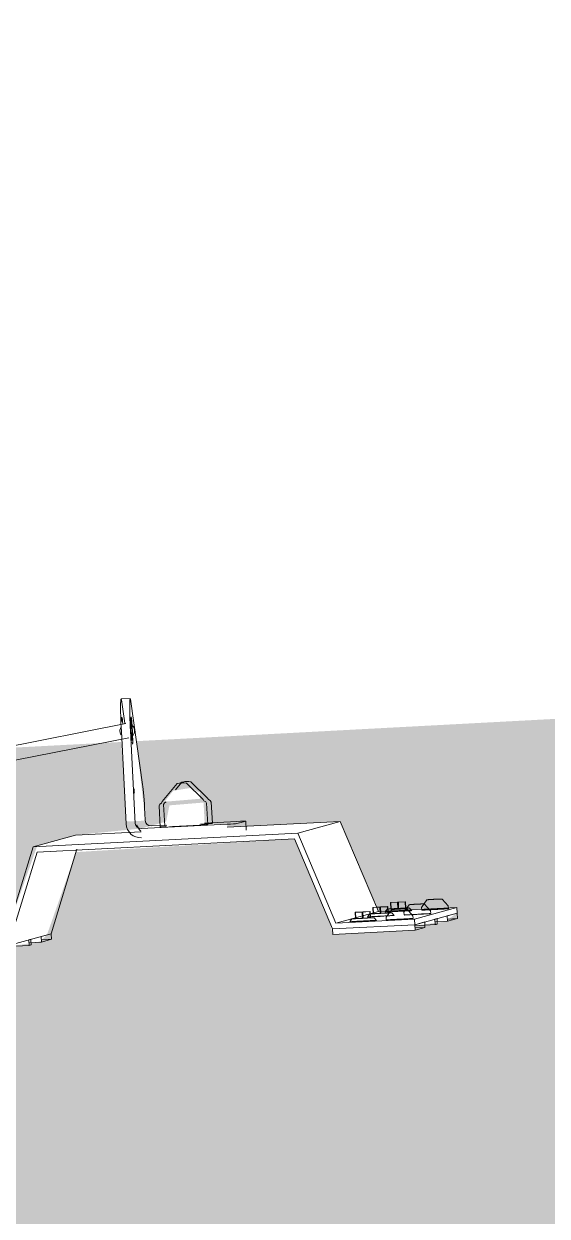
# Model space of a CAD drawing. Header units: millimetres. Extents: x 4237772 to 4686020, y -673 to 29459.
# Drawn here: x 4296134 to 4296419, y 11027 to 11678 of the extents above; entities that cross this region are included whole.
import ezdxf

# ---------------------------------------------------------------- set-up
doc = ezdxf.new("R2010")
doc.units = ezdxf.units.MM
for name, color, linetype, lineweight in [('A-ROOF-PATT', 132, 'Continuous', 5), ('A-WALL-PATT', 111, 'Continuous', 5), ('Q-SPCQ', 91, 'Continuous', 5)]:
    doc.layers.add(name, color=color, linetype=linetype, lineweight=lineweight)

# ---------------------------------------------------------------- blocks, each defined once
blk = doc.blocks.new('Static Line_Sayfa_Metal Deck_Pan Mount - Up to 15 _ pitch - Max 2 Users-1848369-SECTION - GRIDS C4-C5')
at = {"layer": 'Q-SPCQ'}
for p, q in [((4296191.9, 11309.79), (4296186.92, 11309.54)), ((4296187.32, 11307.85), (4296188.94, 11296.34)), ((4296198.68, 11262.94), (4296192.31, 11308.11)), ((4296189.53, 11296.11), (4295948.62, 11248.8)), ((4296189.68, 11241.42), (4296187.08, 11291.86)), ((4296192.06, 11292.11), (4296194.66, 11241.68)), ((4295950.16, 11240.95), (4296191.08, 11288.26)), ((4296207.65, 11251.32), (4296208.09, 11252.2)), ((4296207.65, 11251.32), (4296208.25, 11239.7)), ((4296208.97, 11252.8), (4296208.09, 11252.2)), ((4296209.41, 11253.54), (4296208.97, 11252.8)), ((4296210.16, 11252.02), (4296210.61, 11252.9)), ((4296210.16, 11252.02), (4296210.76, 11240.39)), ((4296211.49, 11253.49), (4296210.61, 11252.9)), ((4296231.64, 11254.69), (4296232.15, 11253.99)), ((4296233.08, 11253.49), (4296232.15, 11253.99)), ((4296233.61, 11252.66), (4296233.08, 11253.49)), ((4296234.21, 11241.03), (4296233.61, 11252.66)), ((4296234.15, 11255.38), (4296234.66, 11254.69)), ((4296235.6, 11254.19), (4296234.66, 11254.69)), ((4296236.13, 11253.35), (4296235.6, 11254.19)), ((4296236.73, 11241.73), (4296236.13, 11253.35)), ((4296200.11, 11243.19), (4296199.9, 11247.35)), ((4296197.81, 11238.84), (4296219.76, 11239.96)), ((4296211.81, 11240.78), (4296203.26, 11240.34)), ((4296219.76, 11239.96), (4296244.71, 11241.24)), ((4296250.16, 11242.74), (4296232.51, 11241.84)), ((4296244.8, 11239.54), (4296306.52, 11242.7)), ((4296249.91, 11241.55), (4296252.42, 11242.24)), ((4296252.42, 11242.24), (4296254.94, 11242.94)), ((4296255.2, 11237.95), (4296254.94, 11242.94)), ((4296306.52, 11242.7), (4296283.38, 11236.3)), ((4296306.52, 11242.7), (4296327.29, 11193.61)), ((4296283.38, 11236.3), (4296138.96, 11228.92)), ((4296162.1, 11235.31), (4296138.96, 11228.92)), ((4296141.21, 11226.03), (4296281.44, 11233.2)), ((4296162.1, 11235.31), (4296197.9, 11237.14)), ((4296281.44, 11233.2), (4296302.21, 11184.11)), ((4296304.15, 11187.22), (4296283.38, 11236.3)), ((4296138.96, 11228.92), (4296123.35, 11177.97)), ((4296125.6, 11175.08), (4296141.21, 11226.03)), ((4296162.87, 11227.59), (4296148.74, 11181.47)), ((4296327.29, 11193.61), (4296304.15, 11187.22)), ((4296314.62, 11193.17), (4296318.5, 11193.35)), ((4296314.82, 11193.22), (4296314.62, 11193.17)), ((4296314.8, 11189.67), (4296314.62, 11193.17)), ((4296318.88, 11193.45), (4296314.82, 11193.22)), ((4296315, 11189.73), (4296314.82, 11193.22)), ((4296318.5, 11193.35), (4296322.57, 11193.58)), ((4296318.68, 11189.85), (4296318.5, 11193.35)), ((4296322.76, 11193.63), (4296318.88, 11193.45)), ((4296318.88, 11193.45), (4296319.06, 11189.96)), ((4296322.57, 11193.58), (4296322.76, 11193.63)), ((4296322.75, 11190.08), (4296322.57, 11193.58)), ((4296322.94, 11190.13), (4296322.76, 11193.63)), ((4296324.27, 11195.83), (4296328.14, 11196.01)), ((4296324.46, 11195.89), (4296324.27, 11195.83)), ((4296324.27, 11195.83), (4296324.45, 11192.34)), ((4296328.53, 11196.12), (4296324.46, 11195.89)), ((4296324.46, 11195.89), (4296324.64, 11192.39)), ((4296324.64, 11192.39), (4296328.71, 11192.62)), ((4296327.29, 11193.61), (4296370.1, 11195.8)), ((4296328.14, 11196.01), (4296332.21, 11196.24)), ((4296328.32, 11192.52), (4296328.14, 11196.01)), ((4296332.39, 11192.74), (4296328.32, 11192.52)), ((4296332.4, 11196.29), (4296328.53, 11196.12)), ((4296328.53, 11196.12), (4296328.71, 11192.62)), ((4296328.71, 11192.62), (4296332.58, 11192.8)), ((4296332.21, 11196.24), (4296332.4, 11196.29)), ((4296332.21, 11196.24), (4296332.39, 11192.74)), ((4296332.58, 11192.8), (4296332.39, 11192.74)), ((4296332.4, 11196.29), (4296332.58, 11192.8)), ((4296333.91, 11198.5), (4296337.78, 11198.67)), ((4296334.1, 11198.55), (4296333.91, 11198.5)), ((4296333.91, 11198.5), (4296334.09, 11195)), ((4296337.96, 11195.18), (4296334.09, 11195)), ((4296334.09, 11195), (4296334.28, 11195.06)), ((4296338.17, 11198.78), (4296334.1, 11198.55)), ((4296334.1, 11198.55), (4296334.28, 11195.06)), ((4296334.28, 11195.06), (4296338.35, 11195.29)), ((4296337.78, 11198.67), (4296341.85, 11198.9)), ((4296337.96, 11195.18), (4296337.78, 11198.67)), ((4296342.03, 11195.41), (4296337.96, 11195.18)), ((4296342.04, 11198.96), (4296338.17, 11198.78)), ((4296338.17, 11198.78), (4296338.35, 11195.29)), ((4296338.35, 11195.29), (4296342.22, 11195.46)), ((4296341.18, 11193.21), (4296341.26, 11191.72)), ((4296341.85, 11198.9), (4296342.04, 11198.96)), ((4296341.85, 11198.9), (4296342.03, 11195.41)), ((4296342.22, 11195.46), (4296342.03, 11195.41)), ((4296342.04, 11198.96), (4296342.22, 11195.46)), ((4296370.1, 11195.8), (4296346.95, 11189.4)), ((4296370.25, 11192.8), (4296347.11, 11186.41)), ((4296350.82, 11195.88), (4296350.9, 11194.38)), ((4296355.84, 11192.47), (4296355.76, 11193.96)), ((4296364.8, 11191.3), (4296370.25, 11192.8)), ((4296365.48, 11195.13), (4296365.4, 11196.63)), ((4296370.1, 11195.8), (4296370.25, 11192.8)), ((4296370.25, 11192.8), (4296370.41, 11189.81)), ((4296302.21, 11184.11), (4296347.11, 11186.41)), ((4296302.21, 11184.11), (4296347.11, 11186.41)), ((4296346.95, 11189.4), (4296304.15, 11187.22)), ((4296318.68, 11189.85), (4296314.8, 11189.67)), ((4296314.8, 11189.67), (4296315, 11189.73)), ((4296315, 11189.73), (4296319.06, 11189.96)), ((4296322.75, 11190.08), (4296318.68, 11189.85)), ((4296319.06, 11189.96), (4296322.94, 11190.13)), ((4296322.94, 11190.13), (4296322.75, 11190.08)), ((4296328.32, 11192.52), (4296324.45, 11192.34)), ((4296324.45, 11192.34), (4296324.64, 11192.39)), ((4296331.54, 11190.55), (4296331.62, 11189.05)), ((4296346.19, 11189.8), (4296346.12, 11191.3)), ((4296347.11, 11186.41), (4296346.95, 11189.4)), ((4296347.11, 11186.41), (4296352.56, 11187.91)), ((4296347.11, 11186.41), (4296347.26, 11183.41)), ((4296358.24, 11186.45), (4296347.14, 11185.88)), ((4296352.71, 11184.92), (4296352.56, 11187.91)), ((4296358.09, 11189.44), (4296358.68, 11189.61)), ((4296358.09, 11189.44), (4296358.24, 11186.45)), ((4296364.96, 11188.3), (4296358.17, 11187.95)), ((4296358.83, 11186.61), (4296358.24, 11186.45)), ((4296358.68, 11189.61), (4296359.27, 11189.77)), ((4296359.43, 11186.77), (4296358.83, 11186.61)), ((4296359.27, 11189.77), (4296359.43, 11186.77)), ((4296364.96, 11188.3), (4296364.8, 11191.3)), ((4296364.89, 11189.52), (4296370.41, 11189.81)), ((4296370.41, 11189.81), (4296364.96, 11188.3)), ((4296125.6, 11175.08), (4296148.74, 11181.47)), ((4296143.29, 11179.97), (4296148.74, 11181.47)), ((4296143.29, 11179.97), (4296143.45, 11176.97)), ((4296148.74, 11181.47), (4296148.9, 11178.48)), ((4296302.21, 11184.11), (4296302.36, 11181.12)), ((4296347.26, 11183.41), (4296302.36, 11181.12)), ((4296347.2, 11184.64), (4296352.71, 11184.92)), ((4296352.71, 11184.92), (4296347.26, 11183.41)), ((4296136.73, 11175.12), (4296125.63, 11174.55)), ((4296136.58, 11178.11), (4296137.17, 11178.28)), ((4296136.58, 11178.11), (4296136.73, 11175.12)), ((4296143.45, 11176.97), (4296136.66, 11176.62)), ((4296137.32, 11175.28), (4296136.73, 11175.12)), ((4296137.17, 11178.28), (4296137.76, 11178.44)), ((4296137.92, 11175.44), (4296137.32, 11175.28)), ((4296137.76, 11178.44), (4296137.92, 11175.44)), ((4296143.38, 11178.19), (4296148.9, 11178.48)), ((4296148.9, 11178.48), (4296143.45, 11176.97))]:
    blk.add_line(p, q, dxfattribs=at)
at = {"layer": 'Q-SPCQ', "flags": 128}
for points in [[(4296216.58, 11259.9), (4296220.06, 11264.12), (4296221.25, 11264.39), (4296221.67, 11264.45), (4296221.89, 11264.48), (4296222.02, 11264.49), (4296222.11, 11264.5), (4296222.17, 11264.5), (4296222.22, 11264.51), (4296222.26, 11264.51), (4296222.29, 11264.51), (4296222.31, 11264.51), (4296222.33, 11264.52), (4296222.35, 11264.52), (4296222.37, 11264.52), (4296222.38, 11264.52), (4296222.4, 11264.52), (4296222.41, 11264.52), (4296222.42, 11264.52), (4296222.43, 11264.52), (4296222.43, 11264.52), (4296222.44, 11264.52), (4296222.45, 11264.52), (4296222.46, 11264.52), (4296222.46, 11264.52), (4296222.47, 11264.52), (4296222.48, 11264.53), (4296222.49, 11264.53), (4296222.5, 11264.53)], [(4296234.15, 11255.38), (4296225.04, 11264.38), (4296223.83, 11264.52), (4296223.4, 11264.54), (4296223.19, 11264.54), (4296223.05, 11264.54), (4296222.97, 11264.54), (4296222.9, 11264.54), (4296222.85, 11264.54), (4296222.82, 11264.54), (4296222.79, 11264.54), (4296222.76, 11264.54), (4296222.74, 11264.54), (4296222.72, 11264.54), (4296222.7, 11264.54), (4296222.69, 11264.54), (4296222.68, 11264.53), (4296222.67, 11264.53), (4296222.66, 11264.53), (4296222.65, 11264.53), (4296222.64, 11264.53), (4296222.63, 11264.53), (4296222.62, 11264.53), (4296222.62, 11264.53), (4296222.61, 11264.53), (4296222.6, 11264.53), (4296222.59, 11264.53), (4296222.58, 11264.53), (4296222.57, 11264.53)], [(4296209.41, 11253.54), (4296217.54, 11263.42), (4296218.74, 11263.69), (4296219.16, 11263.76), (4296219.37, 11263.78), (4296219.5, 11263.79), (4296219.59, 11263.8), (4296219.66, 11263.81), (4296219.7, 11263.81), (4296219.74, 11263.82), (4296219.77, 11263.82), (4296219.8, 11263.82), (4296219.82, 11263.82), (4296219.84, 11263.82), (4296219.85, 11263.82), (4296219.87, 11263.82), (4296219.88, 11263.83), (4296219.89, 11263.83), (4296219.9, 11263.83), (4296219.91, 11263.83), (4296219.92, 11263.83), (4296219.93, 11263.83), (4296219.93, 11263.83), (4296219.94, 11263.83), (4296219.95, 11263.83), (4296219.95, 11263.83), (4296219.96, 11263.83), (4296219.98, 11263.83), (4296219.98, 11263.83)], [(4296231.64, 11254.69), (4296222.53, 11263.68), (4296221.31, 11263.83), (4296220.89, 11263.84), (4296220.67, 11263.85), (4296220.54, 11263.85), (4296220.45, 11263.85), (4296220.39, 11263.85), (4296220.34, 11263.85), (4296220.3, 11263.84), (4296220.27, 11263.84), (4296220.24, 11263.84), (4296220.22, 11263.84), (4296220.21, 11263.84), (4296220.19, 11263.84), (4296220.18, 11263.84), (4296220.16, 11263.84), (4296220.15, 11263.84), (4296220.14, 11263.84), (4296220.13, 11263.84), (4296220.12, 11263.84), (4296220.12, 11263.84), (4296220.11, 11263.84), (4296220.1, 11263.84), (4296220.09, 11263.84), (4296220.09, 11263.84), (4296220.08, 11263.84), (4296220.07, 11263.84), (4296220.06, 11263.84)], [(4296350.82, 11195.88), (4296353.71, 11199.93), (4296354.16, 11200.03), (4296354.33, 11200.05), (4296354.42, 11200.07), (4296354.49, 11200.07), (4296354.55, 11200.08), (4296354.61, 11200.08), (4296354.67, 11200.09), (4296354.72, 11200.09), (4296354.78, 11200.1), (4296354.85, 11200.1), (4296354.91, 11200.11), (4296354.98, 11200.11), (4296355.06, 11200.12), (4296355.13, 11200.12), (4296355.21, 11200.13), (4296355.3, 11200.13), (4296355.39, 11200.14), (4296355.48, 11200.14), (4296355.58, 11200.15), (4296355.67, 11200.16), (4296355.78, 11200.16), (4296355.88, 11200.17), (4296355.99, 11200.17), (4296356.1, 11200.18), (4296356.22, 11200.19), (4296356.33, 11200.19), (4296356.45, 11200.2), (4296356.57, 11200.21), (4296356.7, 11200.21), (4296356.82, 11200.22), (4296356.95, 11200.23), (4296357.08, 11200.24), (4296357.21, 11200.24), (4296357.34, 11200.25), (4296357.47, 11200.26), (4296357.6, 11200.26), (4296357.74, 11200.27), (4296357.87, 11200.28), (4296358, 11200.28), (4296358.05, 11200.29)], [(4296365.4, 11196.63), (4296362.12, 11200.36), (4296361.66, 11200.42), (4296361.49, 11200.42), (4296361.39, 11200.43), (4296361.32, 11200.43), (4296361.26, 11200.43), (4296361.2, 11200.42), (4296361.15, 11200.42), (4296361.09, 11200.42), (4296361.03, 11200.42), (4296360.97, 11200.42), (4296360.9, 11200.42), (4296360.83, 11200.41), (4296360.76, 11200.41), (4296360.68, 11200.41), (4296360.6, 11200.4), (4296360.51, 11200.4), (4296360.43, 11200.4), (4296360.33, 11200.39), (4296360.24, 11200.39), (4296360.14, 11200.39), (4296360.04, 11200.38), (4296359.93, 11200.38), (4296359.82, 11200.37), (4296359.71, 11200.37), (4296359.6, 11200.36), (4296359.48, 11200.36), (4296359.36, 11200.35), (4296359.24, 11200.34), (4296359.11, 11200.34), (4296358.99, 11200.33), (4296358.86, 11200.33), (4296358.73, 11200.32), (4296358.6, 11200.31), (4296358.47, 11200.31), (4296358.34, 11200.3), (4296358.21, 11200.29), (4296358.07, 11200.29), (4296358.05, 11200.29)], [(4296321.32, 11190.7), (4296322.4, 11192.22), (4296322.58, 11192.26), (4296322.66, 11192.27), (4296322.72, 11192.28), (4296322.78, 11192.28), (4296322.85, 11192.29), (4296322.91, 11192.29), (4296322.99, 11192.3), (4296323.07, 11192.31), (4296323.16, 11192.31), (4296323.26, 11192.32), (4296323.36, 11192.33), (4296323.48, 11192.34), (4296323.6, 11192.34), (4296323.72, 11192.35), (4296323.86, 11192.36), (4296324, 11192.37), (4296324.15, 11192.38), (4296324.31, 11192.39), (4296324.47, 11192.4), (4296324.64, 11192.41), (4296324.82, 11192.42), (4296325, 11192.43), (4296325.19, 11192.44), (4296325.38, 11192.45), (4296325.58, 11192.46), (4296325.78, 11192.48), (4296325.99, 11192.49), (4296326.2, 11192.5), (4296326.41, 11192.51), (4296326.63, 11192.52), (4296326.85, 11192.54), (4296327.07, 11192.55), (4296327.3, 11192.56), (4296327.53, 11192.57), (4296327.76, 11192.58), (4296327.99, 11192.6), (4296328.22, 11192.61), (4296328.45, 11192.62), (4296328.68, 11192.63), (4296328.76, 11192.64)], [(4296335.87, 11191.45), (4296334.63, 11192.85), (4296334.45, 11192.87), (4296334.37, 11192.87), (4296334.3, 11192.87), (4296334.25, 11192.87), (4296334.18, 11192.87), (4296334.11, 11192.87), (4296334.04, 11192.87), (4296333.96, 11192.87), (4296333.87, 11192.87), (4296333.77, 11192.86), (4296333.66, 11192.86), (4296333.55, 11192.86), (4296333.43, 11192.85), (4296333.3, 11192.85), (4296333.17, 11192.84), (4296333.02, 11192.84), (4296332.87, 11192.83), (4296332.71, 11192.82), (4296332.55, 11192.82), (4296332.38, 11192.81), (4296332.2, 11192.8), (4296332.02, 11192.79), (4296331.84, 11192.78), (4296331.64, 11192.78), (4296331.44, 11192.77), (4296331.24, 11192.76), (4296331.04, 11192.75), (4296330.83, 11192.74), (4296330.61, 11192.73), (4296330.39, 11192.72), (4296330.17, 11192.71), (4296329.95, 11192.7), (4296329.72, 11192.68), (4296329.5, 11192.67), (4296329.27, 11192.66), (4296329.04, 11192.65), (4296328.81, 11192.64), (4296328.76, 11192.64)], [(4296330.96, 11193.36), (4296332.04, 11194.88), (4296332.22, 11194.92), (4296332.31, 11194.93), (4296332.37, 11194.94), (4296332.43, 11194.95), (4296332.49, 11194.95), (4296332.56, 11194.96), (4296332.63, 11194.96), (4296332.71, 11194.97), (4296332.8, 11194.98), (4296332.9, 11194.98), (4296333, 11194.99), (4296333.12, 11195), (4296333.24, 11195.01), (4296333.37, 11195.02), (4296333.5, 11195.03), (4296333.65, 11195.03), (4296333.8, 11195.04), (4296333.95, 11195.05), (4296334.12, 11195.06), (4296334.29, 11195.07), (4296334.46, 11195.08), (4296334.64, 11195.09), (4296334.83, 11195.11), (4296335.02, 11195.12), (4296335.22, 11195.13), (4296335.42, 11195.14), (4296335.63, 11195.15), (4296335.84, 11195.16), (4296336.06, 11195.18), (4296336.27, 11195.19), (4296336.49, 11195.2), (4296336.72, 11195.21), (4296336.94, 11195.22), (4296337.17, 11195.24), (4296337.4, 11195.25), (4296337.63, 11195.26), (4296337.86, 11195.27), (4296338.09, 11195.28), (4296338.32, 11195.3), (4296338.4, 11195.3)], [(4296331.54, 11190.55), (4296334.42, 11194.6), (4296334.87, 11194.7), (4296335.04, 11194.73), (4296335.14, 11194.74), (4296335.21, 11194.75), (4296335.27, 11194.75), (4296335.33, 11194.76), (4296335.38, 11194.76), (4296335.44, 11194.77), (4296335.5, 11194.77), (4296335.56, 11194.77), (4296335.63, 11194.78), (4296335.7, 11194.78), (4296335.77, 11194.79), (4296335.85, 11194.79), (4296335.93, 11194.8), (4296336.01, 11194.8), (4296336.1, 11194.81), (4296336.19, 11194.82), (4296336.29, 11194.82), (4296336.39, 11194.83), (4296336.49, 11194.83), (4296336.6, 11194.84), (4296336.71, 11194.85), (4296336.82, 11194.85), (4296336.93, 11194.86), (4296337.05, 11194.87), (4296337.17, 11194.87), (4296337.29, 11194.88), (4296337.41, 11194.89), (4296337.54, 11194.89), (4296337.66, 11194.9), (4296337.79, 11194.91), (4296337.92, 11194.91), (4296338.05, 11194.92), (4296338.19, 11194.93), (4296338.32, 11194.94), (4296338.45, 11194.94), (4296338.58, 11194.95), (4296338.72, 11194.96), (4296338.76, 11194.96)], [(4296345.51, 11194.11), (4296344.27, 11195.51), (4296344.09, 11195.53), (4296344.01, 11195.54), (4296343.95, 11195.54), (4296343.89, 11195.54), (4296343.83, 11195.54), (4296343.76, 11195.54), (4296343.68, 11195.53), (4296343.6, 11195.53), (4296343.51, 11195.53), (4296343.41, 11195.53), (4296343.31, 11195.52), (4296343.19, 11195.52), (4296343.07, 11195.51), (4296342.94, 11195.51), (4296342.81, 11195.5), (4296342.67, 11195.5), (4296342.51, 11195.49), (4296342.36, 11195.49), (4296342.19, 11195.48), (4296342.02, 11195.47), (4296341.85, 11195.46), (4296341.67, 11195.46), (4296341.48, 11195.45), (4296341.29, 11195.44), (4296341.09, 11195.43), (4296340.89, 11195.42), (4296340.68, 11195.41), (4296340.47, 11195.4), (4296340.25, 11195.39), (4296340.04, 11195.38), (4296339.82, 11195.37), (4296339.59, 11195.36), (4296339.37, 11195.35), (4296339.14, 11195.34), (4296338.91, 11195.33), (4296338.68, 11195.31), (4296338.45, 11195.3), (4296338.4, 11195.3)], [(4296346.12, 11191.3), (4296342.83, 11195.03), (4296342.37, 11195.09), (4296342.2, 11195.1), (4296342.11, 11195.1), (4296342.03, 11195.1), (4296341.97, 11195.1), (4296341.92, 11195.1), (4296341.86, 11195.1), (4296341.8, 11195.09), (4296341.74, 11195.09), (4296341.68, 11195.09), (4296341.61, 11195.09), (4296341.54, 11195.09), (4296341.47, 11195.08), (4296341.39, 11195.08), (4296341.31, 11195.08), (4296341.23, 11195.07), (4296341.14, 11195.07), (4296341.05, 11195.07), (4296340.95, 11195.06), (4296340.85, 11195.06), (4296340.75, 11195.05), (4296340.64, 11195.05), (4296340.54, 11195.04), (4296340.42, 11195.04), (4296340.31, 11195.03), (4296340.19, 11195.03), (4296340.07, 11195.02), (4296339.95, 11195.02), (4296339.83, 11195.01), (4296339.7, 11195.01), (4296339.58, 11195), (4296339.45, 11194.99), (4296339.32, 11194.99), (4296339.19, 11194.98), (4296339.05, 11194.97), (4296338.92, 11194.97), (4296338.79, 11194.96), (4296338.76, 11194.96)], [(4296341.18, 11193.21), (4296344.06, 11197.26), (4296344.52, 11197.37), (4296344.68, 11197.39), (4296344.78, 11197.4), (4296344.85, 11197.41), (4296344.91, 11197.42), (4296344.97, 11197.42), (4296345.02, 11197.43), (4296345.08, 11197.43), (4296345.14, 11197.43), (4296345.2, 11197.44), (4296345.27, 11197.44), (4296345.34, 11197.45), (4296345.41, 11197.45), (4296345.49, 11197.46), (4296345.57, 11197.46), (4296345.66, 11197.47), (4296345.74, 11197.47), (4296345.84, 11197.48), (4296345.93, 11197.49), (4296346.03, 11197.49), (4296346.13, 11197.5), (4296346.24, 11197.5), (4296346.35, 11197.51), (4296346.46, 11197.52), (4296346.57, 11197.52), (4296346.69, 11197.53), (4296346.81, 11197.54), (4296346.93, 11197.54), (4296347.05, 11197.55), (4296347.18, 11197.56), (4296347.31, 11197.56), (4296347.44, 11197.57), (4296347.57, 11197.58), (4296347.7, 11197.59), (4296347.83, 11197.59), (4296347.96, 11197.6), (4296348.09, 11197.61), (4296348.23, 11197.61), (4296348.36, 11197.62), (4296348.4, 11197.62)], [(4296355.76, 11193.96), (4296352.48, 11197.7), (4296352.01, 11197.75), (4296351.85, 11197.76), (4296351.75, 11197.76), (4296351.68, 11197.76), (4296351.62, 11197.76), (4296351.56, 11197.76), (4296351.5, 11197.76), (4296351.45, 11197.76), (4296351.39, 11197.76), (4296351.32, 11197.75), (4296351.26, 11197.75), (4296351.19, 11197.75), (4296351.11, 11197.75), (4296351.04, 11197.74), (4296350.96, 11197.74), (4296350.87, 11197.74), (4296350.78, 11197.73), (4296350.69, 11197.73), (4296350.59, 11197.73), (4296350.5, 11197.72), (4296350.39, 11197.72), (4296350.29, 11197.71), (4296350.18, 11197.71), (4296350.07, 11197.7), (4296349.95, 11197.7), (4296349.84, 11197.69), (4296349.72, 11197.69), (4296349.59, 11197.68), (4296349.47, 11197.68), (4296349.35, 11197.67), (4296349.22, 11197.66), (4296349.09, 11197.66), (4296348.96, 11197.65), (4296348.83, 11197.64), (4296348.7, 11197.64), (4296348.56, 11197.63), (4296348.43, 11197.62), (4296348.4, 11197.62)], [(4296311.67, 11188.03), (4296312.76, 11189.55), (4296312.94, 11189.59), (4296313.02, 11189.6), (4296313.08, 11189.61), (4296313.14, 11189.62), (4296313.2, 11189.62), (4296313.27, 11189.63), (4296313.34, 11189.64), (4296313.43, 11189.64), (4296313.52, 11189.65), (4296313.61, 11189.66), (4296313.72, 11189.66), (4296313.83, 11189.67), (4296313.95, 11189.68), (4296314.08, 11189.69), (4296314.22, 11189.7), (4296314.36, 11189.71), (4296314.51, 11189.72), (4296314.67, 11189.73), (4296314.83, 11189.74), (4296315, 11189.75), (4296315.18, 11189.76), (4296315.36, 11189.77), (4296315.55, 11189.78), (4296315.74, 11189.79), (4296315.94, 11189.8), (4296316.14, 11189.81), (4296316.35, 11189.82), (4296316.56, 11189.84), (4296316.77, 11189.85), (4296316.99, 11189.86), (4296317.21, 11189.87), (4296317.43, 11189.88), (4296317.66, 11189.9), (4296317.88, 11189.91), (4296318.11, 11189.92), (4296318.34, 11189.93), (4296318.57, 11189.94), (4296318.81, 11189.96), (4296319.04, 11189.97), (4296319.11, 11189.97)], [(4296326.22, 11188.78), (4296324.99, 11190.18), (4296324.81, 11190.2), (4296324.72, 11190.21), (4296324.66, 11190.21), (4296324.6, 11190.21), (4296324.54, 11190.21), (4296324.47, 11190.21), (4296324.4, 11190.21), (4296324.31, 11190.2), (4296324.22, 11190.2), (4296324.13, 11190.2), (4296324.02, 11190.19), (4296323.91, 11190.19), (4296323.79, 11190.19), (4296323.66, 11190.18), (4296323.52, 11190.18), (4296323.38, 11190.17), (4296323.23, 11190.17), (4296323.07, 11190.16), (4296322.91, 11190.15), (4296322.74, 11190.14), (4296322.56, 11190.14), (4296322.38, 11190.13), (4296322.19, 11190.12), (4296322, 11190.11), (4296321.8, 11190.1), (4296321.6, 11190.09), (4296321.39, 11190.08), (4296321.18, 11190.07), (4296320.97, 11190.06), (4296320.75, 11190.05), (4296320.53, 11190.04), (4296320.31, 11190.03), (4296320.08, 11190.02), (4296319.85, 11190.01), (4296319.62, 11190), (4296319.39, 11189.99), (4296319.16, 11189.97), (4296319.11, 11189.97)]]:
    blk.add_lwpolyline(points, dxfattribs=at)
at = {"layer": 'Q-SPCQ'}
for centre, major_axis, ratio, start_param, end_param in [((4296187.81, 11292.06), (-0.89, 17.48), 0.042464, 5.838826, 7.863408), ((4296192.8, 11292.31), (-0.89, 17.48), 0.042464, 5.838826, 7.863408), ((4296187.81, 11292.06), (-0.38, 7.49), 0.042464, 0.009426, 0.794824), ((4296187.81, 11292.06), (-0.38, 7.49), 0.042464, 5.245414, 6.283185), ((4296192.8, 11292.31), (-0.38, 7.49), 0.042464, 0.009426, 1.580222), ((4296192.8, 11292.31), (-0.38, 7.49), 0.042464, 4.721815, 6.283185), ((4296190.31, 11292.19), (-1.07, 3.86), 0.999054, 0.82896, 1.352559), ((4296190.31, 11292.19), (-1.07, 3.86), 0.999054, 1.352559, 1.876157), ((4296190.31, 11292.19), (-1.07, 3.86), 0.999054, 4.494151, 5.541349), ((4296192.8, 11292.31), (-0.38, 7.49), 0.042464, 1.580222, 2.36562), ((4296192.8, 11292.31), (-0.38, 7.49), 0.042464, 3.151019, 4.721815), ((4296190.31, 11292.19), (-1.07, 3.86), 0.999054, 3.708753, 4.494151), ((4296192.8, 11292.31), (-0.38, 7.49), 0.042464, 2.62742, 3.141593), ((4296194.18, 11246.89), (-0.89, 17.48), 0.042464, 5.415453, 5.615424), ((4296199.17, 11247.14), (-0.89, 17.48), 0.042464, 4.721815, 5.838826), ((4296197.66, 11241.83), (-2.13, 7.71), 0.999054, 1.352559, 2.923355), ((4296197.66, 11241.83), (-0.8, 2.89), 0.999054, 1.352559, 2.923355), ((4296203.11, 11243.34), (-2.13, 7.71), 0.999054, 1.614358, 2.137957), ((4296203.11, 11243.34), (-0.8, 2.89), 0.999054, 1.352559, 2.923355), ((4296221.23, 11240.37), (12.98, 0.67), 0.009417, 2.454172, 3.884512), ((4296223.75, 11241.06), (12.98, 0.67), 0.009417, 3.099114, 3.141593), ((4296221.23, 11240.37), (12.98, 0.67), 0.009417, 4.057402, 4.66991), ((4296221.23, 11240.37), (12.98, 0.67), 0.009417, 4.66991, 7.026104), ((4296223.75, 11241.06), (12.98, 0.67), 0.009417, 5.241182, 7.026104), ((4296244.92, 11241.29), (4.99, 0.26), 0.009417, 4.66991, 6.240706), ((4296249.95, 11242.68), (4.99, 0.26), 0.009417, 0, 1.528317), ((4296338.23, 11193.73), (7.27, 0.38), 0.009417, 1.528317, 4.66991), ((4296338.23, 11193.73), (7.27, 0.38), 0.009417, 4.66991, 7.811503), ((4296358.19, 11194.76), (7.29, 0.38), 0.009417, 1.528317, 4.66991), ((4296358.19, 11194.76), (7.29, 0.38), 0.009417, 4.66991, 7.811503), ((4296318.95, 11188.41), (7.27, 0.38), 0.009417, 1.528317, 4.66991), ((4296318.95, 11188.41), (7.27, 0.38), 0.009417, 4.66991, 7.811503), ((4296328.59, 11191.07), (7.27, 0.38), 0.009417, 1.528317, 4.66991), ((4296328.59, 11191.07), (7.27, 0.38), 0.009417, 4.66991, 7.811503), ((4296338.9, 11189.43), (7.29, 0.38), 0.009417, 1.528317, 4.66991), ((4296338.9, 11189.43), (7.29, 0.38), 0.009417, 4.66991, 7.811503), ((4296348.55, 11192.09), (7.29, 0.38), 0.009417, 1.528317, 4.66991), ((4296348.55, 11192.09), (7.29, 0.38), 0.009417, 4.66991, 7.811503)]:
    blk.add_ellipse(centre, major_axis=major_axis, ratio=ratio, start_param=start_param, end_param=end_param, dxfattribs=at)

msp = doc.modelspace()

# ---------------------------------------------------------------- hatches: boundary and pattern name
at = {"layer": 'A-ROOF-PATT'}
h = msp.add_hatch(dxfattribs=at)
h.set_pattern_fill('FP_9', color=256, style=0, pattern_type=2)
h.set_pattern_definition([(3.05, (11919.841, -226018.123), (-59.9198678984, -0.0001809275), [])])
h.paths.add_polyline_path([(4278255.68, 9462.05), (4304897.93, 10866.67), (4309082.25, 11183.02), (4312463.32, 11362.94), (4312463.32, 11371.18), (4307185.57, 11099.1), (4306080.21, 11191.54), (4305617.63, 11216.95), (4305509.43, 11211.19), (4305509.43, 11207.58), (4305370.15, 11202.35), (4305322.96, 11202.56), (4305322.96, 11253.77), (4305239.45, 11237.89), (4305233.47, 11233.29), (4305214.31, 11227.35), (4305195.68, 11226.59), (4305108.64, 11228.29), (4305090.65, 11237.89), (4305085.9, 11241.77), (4305077.26, 11254.33), (4305070.89, 11267.69), (4304908.71, 11237.89), (4304902.73, 11233.29), (4304883.58, 11227.35), (4304864.94, 11226.59), (4304777.9, 11228.29), (4304759.91, 11237.89), (4304755.16, 11241.77), (4304747.5, 11251.97), (4304741.64, 11271.56), (4304742.07, 11284.9), (4304743.01, 11290.33), (4304747.65, 11301.59), (4304755.57, 11311.94), (4304766.15, 11320), (4304777.9, 11324.88), (4304790.79, 11326.59), (4304842.4, 11328.79), (4305029.77, 11361.95), (4305029.77, 11503.7), (4300245.6, 11502.07), (4296195.35, 11286.53), (4296200.11, 11243.19), (4296189.61, 11242.7), (4296187.08, 11286.09), (4293584.51, 11149.87), (4293563.14, 11149.13), (4293330.85, 11136.75), (4278258.28, 9462.34)])
h.paths.add_polyline_path([(4292935.79, 10300.91), (4292935.63, 10306.94), (4292958.77, 10313.3), (4292980.53, 10316.43), (4292996.51, 10360.76), (4293017.04, 10366.43), (4293161.46, 10373.82), (4293182.23, 10324.73), (4293225.03, 10326.92), (4293225.03, 10323.88), (4293219.79, 10321.44), (4293219.89, 10319.42), (4293202.08, 10316.74), (4293202.2, 10314.53), (4293157.3, 10312.24), (4293155.83, 10318.34), (4293136.37, 10364.32), (4293017.33, 10357.15), (4293001.43, 10311.97), (4292998.28, 10310.11), (4292996.14, 10307.98), (4292980.57, 10305.41), (4292980.53, 10303.19), (4292978.28, 10303.08)])
h.paths.add_polyline_path([(4293052.75, 10369.96), (4293066.43, 10374.31), (4293066.01, 10382.53), (4293086.92, 10383.11), (4293087.47, 10372.59), (4293066.01, 10370.78)])
h.paths.add_polyline_path([(4293428.42, 10437.46), (4293295.97, 10432.25), (4293296.03, 10434.13), (4293299.23, 10435.01), (4293345.27, 10436.61), (4293345.42, 10434.78), (4293428.43, 10437.46)])
h.paths.add_polyline_path([(4293229.11, 10371.61), (4293231.05, 10375.18), (4293230.86, 10377.44), (4293230.82, 10427.25), (4293435.5, 10436.63), (4293438.52, 10384.58), (4293430.42, 10384.17), (4293428.66, 10381.82), (4293243.98, 10372.37)])
h.paths.add_polyline_path([(4293048.99, 10392.78), (4293044, 10392.53), (4293045.59, 10439.9), (4293050.62, 10439.38), (4293050.58, 10413.73), (4293049.99, 10405.88)])
h.paths.add_polyline_path([(4293049.6, 10372.8), (4293050.58, 10407.95), (4293052.73, 10406.06), (4293053.28, 10373.82), (4293052.75, 10373.67)])
h.paths.add_polyline_path([(4293065.61, 10384.68), (4293070.9, 10390.47), (4293080.55, 10392.1), (4293084.84, 10390.85), (4293084.84, 10386.22), (4293068.39, 10384.81)])
h.paths.add_polyline_path([(4293291.68, 10437.88), (4293289.37, 10439.76), (4293288.58, 10439.72), (4293288.38, 10501.79), (4293290.31, 10503.51), (4293291.68, 10503.89), (4293292.6, 10438.13)])
h.paths.add_polyline_path([(4293670.35, 10504.3), (4293537.9, 10499.09), (4293537.96, 10500.97), (4293541.16, 10501.85), (4293587.2, 10503.45), (4293587.35, 10501.61), (4293670.36, 10504.3)])
h.paths.add_polyline_path([(4293471.03, 10438.44), (4293472.98, 10442.02), (4293472.79, 10444.28), (4293472.74, 10494.09), (4293677.43, 10503.46), (4293680.45, 10451.42), (4293672.35, 10451.01), (4293670.59, 10448.65), (4293491.46, 10439.49)])
h.paths.add_polyline_path([(4293320.1, 10438.71), (4293319.72, 10446.12), (4293343.2, 10446.58), (4293343.55, 10439.91), (4293322.8, 10438.78)])
h.paths.add_polyline_path([(4293322.75, 10453.38), (4293329.75, 10455.8), (4293330.52, 10454.83), (4293322.8, 10453.39)])
h.paths.add_polyline_path([(4293326.09, 10449.53), (4293326.09, 10452.87), (4293330.68, 10454.24), (4293332.49, 10455.8), (4293336.98, 10455.8), (4293339.4, 10454.24), (4293335.77, 10450.03), (4293330.65, 10449.76)])
h.paths.add_polyline_path([(4293533.61, 10504.71), (4293532.96, 10506.68), (4293530.43, 10508.82), (4293530.31, 10568.63), (4293531.32, 10570.09), (4293533.61, 10570.72), (4293534.53, 10504.97)])
h.paths.add_polyline_path([(4293912.28, 10571.13), (4293908.06, 10570.92), (4293779.83, 10565.92), (4293779.89, 10567.8), (4293783.09, 10568.69), (4293829.12, 10570.29), (4293829.28, 10568.45), (4293912.29, 10571.13)])
h.paths.add_polyline_path([(4293712.96, 10505.28), (4293714.9, 10508.86), (4293714.72, 10511.11), (4293714.67, 10560.93), (4293919.36, 10570.3), (4293922.38, 10518.26), (4293738.93, 10506.61)])
h.paths.add_polyline_path([(4293562.03, 10505.54), (4293561.65, 10512.95), (4293585.21, 10511.83), (4293585.48, 10506.74), (4293564.73, 10505.61)])
h.paths.add_polyline_path([(4293287.3, 10505.74), (4293284.33, 10506.97), (4293280.79, 10507.64), (4293280.6, 10511.23), (4293286.91, 10514.54), (4293287.93, 10516.18), (4293293.38, 10515.42), (4293296.29, 10516.05), (4293527.46, 10582.08), (4293527.11, 10582.26), (4293535.3, 10582.26), (4293538.22, 10582.89), (4293771.95, 10647.61), (4293769.04, 10649.1), (4293777.23, 10649.1), (4293780.48, 10649.82), (4294013.88, 10714.44), (4294010.97, 10715.93), (4294019.16, 10715.93), (4294022.41, 10716.66), (4294255.81, 10781.28), (4294252.9, 10782.77), (4294261.09, 10782.77), (4294264.33, 10783.49), (4294497.74, 10848.12), (4294494.83, 10849.61), (4294503.02, 10849.61), (4294506.26, 10850.33), (4294739.67, 10914.96), (4294736.76, 10916.44), (4294744.94, 10916.44), (4294748.19, 10917.17), (4294981.6, 10981.79), (4294978.68, 10983.28), (4294986.87, 10983.28), (4294990.12, 10984), (4295220.82, 11050.01), (4295223.77, 11050.99), (4295228.8, 11050.12), (4295232.05, 11050.84), (4295462.74, 11116.85), (4295465.68, 11117.82), (4295470.73, 11116.96), (4295473.64, 11117.58), (4295704.67, 11183.69), (4295707.61, 11184.66), (4295712.66, 11183.79), (4295715.57, 11184.42), (4295949.22, 11249.18), (4295949.22, 11251.41), (4295954.58, 11250.63), (4295957.6, 11247.06), (4295957.83, 11242.65), (4293291.22, 10507.7), (4293288.97, 10510.45), (4293287.34, 10505.85)])
h.paths.add_polyline_path([(4293564.68, 10520.22), (4293571.68, 10522.64), (4293572.58, 10521.69), (4293569.26, 10521.07)])
h.paths.add_polyline_path([(4293568.01, 10516.37), (4293568.01, 10519.71), (4293572.61, 10521.07), (4293574.41, 10522.64), (4293578.91, 10522.64), (4293581.33, 10521.07), (4293577.69, 10516.86), (4293572.58, 10516.6)])
h.paths.add_polyline_path([(4293775.54, 10571.55), (4293774.88, 10573.52), (4293772.44, 10573.4), (4293772.76, 10627.76), (4293774.26, 10637.21), (4293775.55, 10637.21), (4293776.46, 10571.81)])
h.paths.add_polyline_path([(4294154.21, 10637.97), (4294021.76, 10632.76), (4294021.82, 10634.64), (4294025.02, 10635.52), (4294071.05, 10637.12), (4294071.21, 10635.29), (4294154.21, 10637.97)])
h.paths.add_polyline_path([(4293954.89, 10572.12), (4293956.83, 10575.69), (4293956.64, 10577.95), (4293956.6, 10627.76), (4294161.29, 10637.14), (4294164.31, 10585.1), (4294156.2, 10584.68), (4294154.45, 10582.33), (4293986.4, 10573.73)])
h.paths.add_polyline_path([(4293803.96, 10572.38), (4293803.57, 10579.79), (4293827.06, 10580.25), (4293827.4, 10573.58), (4293806.66, 10572.45)])
h.paths.add_polyline_path([(4293806.61, 10587.06), (4293813.61, 10589.48), (4293814.51, 10588.53), (4293811.19, 10587.91)])
h.paths.add_polyline_path([(4293809.94, 10583.2), (4293809.94, 10586.55), (4293814.53, 10587.91), (4293816.34, 10589.48), (4293820.84, 10589.48), (4293823.26, 10587.91), (4293819.62, 10583.7), (4293814.51, 10583.44)])
h.paths.add_polyline_path([(4294017.46, 10638.39), (4294016.81, 10640.36), (4294014.37, 10640.23), (4294014.17, 10702.3), (4294015.17, 10703.77), (4294017.46, 10704.4), (4294018.39, 10638.64)])
h.paths.add_polyline_path([(4294396.13, 10704.81), (4294263.68, 10699.6), (4294263.74, 10701.48), (4294266.94, 10702.36), (4294313.06, 10702.44), (4294313.13, 10702.13), (4294396.14, 10704.81)])
h.paths.add_polyline_path([(4294196.82, 10638.96), (4294198.76, 10642.53), (4294198.57, 10644.79), (4294198.53, 10694.6), (4294403.22, 10703.97), (4294406.24, 10651.93), (4294233.87, 10640.85)])
h.paths.add_polyline_path([(4294045.88, 10639.22), (4294045.5, 10646.63), (4294068.99, 10647.09), (4294069.33, 10640.42), (4294048.59, 10639.29)])
h.paths.add_polyline_path([(4294048.53, 10653.89), (4294055.54, 10656.31), (4294056.44, 10655.36), (4294053.12, 10654.75)])
h.paths.add_polyline_path([(4294051.87, 10650.04), (4294051.87, 10653.39), (4294056.46, 10654.75), (4294058.27, 10656.31), (4294062.76, 10656.31), (4294065.19, 10654.75), (4294061.55, 10650.54), (4294056.44, 10650.28)])
h.paths.add_polyline_path([(4294259.39, 10705.23), (4294258, 10707.16), (4294256.3, 10707.07), (4294256.1, 10769.14), (4294257.1, 10770.6), (4294259.39, 10771.23), (4294260.31, 10705.48)])
h.paths.add_polyline_path([(4294638.06, 10771.64), (4294505.61, 10766.43), (4294505.67, 10768.31), (4294508.87, 10769.2), (4294554.91, 10770.8), (4294555.06, 10768.96), (4294638.07, 10771.64)])
h.paths.add_polyline_path([(4294438.75, 10705.79), (4294440.69, 10709.37), (4294440.5, 10711.62), (4294440.46, 10761.44), (4294645.14, 10770.81), (4294648.17, 10718.77), (4294481.35, 10707.97)])
h.paths.add_polyline_path([(4294287.81, 10706.06), (4294287.43, 10713.46), (4294310.89, 10714.39), (4294311.26, 10707.25), (4294290.52, 10706.13)])
h.paths.add_polyline_path([(4294290.46, 10720.73), (4294297.46, 10723.15), (4294298.37, 10722.2), (4294295.05, 10721.58)])
h.paths.add_polyline_path([(4294293.8, 10716.88), (4294293.8, 10720.22), (4294298.39, 10721.58), (4294300.2, 10723.15), (4294304.69, 10723.15), (4294307.11, 10721.58), (4294303.48, 10717.37), (4294298.37, 10717.11)])
h.paths.add_polyline_path([(4294501.32, 10772.06), (4294499.93, 10773.99), (4294498.22, 10773.91), (4294498.59, 10827.51), (4294500.05, 10837.72), (4294501.33, 10837.72), (4294502.24, 10772.32)])
h.paths.add_polyline_path([(4294880, 10838.48), (4294875.77, 10838.26), (4294747.54, 10833.27), (4294747.6, 10835.15), (4294750.8, 10836.04), (4294796.84, 10837.64), (4294796.99, 10835.8), (4294880, 10838.48)])
h.paths.add_polyline_path([(4294680.67, 10772.63), (4294682.62, 10776.2), (4294682.43, 10778.46), (4294682.39, 10828.27), (4294887.07, 10837.65), (4294890.09, 10785.61), (4294881.99, 10785.19), (4294880.23, 10782.84), (4294728.82, 10775.09)])
h.paths.add_polyline_path([(4294529.74, 10772.89), (4294529.36, 10780.3), (4294552.84, 10780.76), (4294553.19, 10774.09), (4294532.44, 10772.96)])
h.paths.add_polyline_path([(4294532.39, 10787.57), (4294539.39, 10789.99), (4294540.16, 10789.01), (4294532.44, 10787.58)])
h.paths.add_polyline_path([(4294535.73, 10783.72), (4294535.73, 10787.06), (4294540.32, 10788.42), (4294542.13, 10789.99), (4294546.62, 10789.99), (4294549.04, 10788.42), (4294545.41, 10784.21), (4294540.3, 10783.95)])
h.paths.add_polyline_path([(4294743.25, 10838.9), (4294741.85, 10840.83), (4294740.15, 10840.74), (4294739.95, 10902.81), (4294740.96, 10904.28), (4294743.25, 10904.91), (4294744.17, 10839.15)])
h.paths.add_polyline_path([(4295121.92, 10905.32), (4294989.47, 10900.11), (4294989.53, 10901.99), (4294992.73, 10902.87), (4295038.76, 10904.47), (4295038.92, 10902.64), (4295121.92, 10905.32)])
h.paths.add_polyline_path([(4294922.6, 10839.47), (4294924.54, 10843.04), (4294924.36, 10845.3), (4294924.31, 10895.11), (4295129, 10904.48), (4295132.02, 10852.44), (4294976.29, 10842.21)])
h.paths.add_polyline_path([(4294771.67, 10839.73), (4294771.29, 10847.14), (4294794.75, 10848.06), (4294795.12, 10840.93), (4294774.37, 10839.8)])
h.paths.add_polyline_path([(4294774.32, 10854.41), (4294781.32, 10856.82), (4294782.22, 10855.87), (4294778.9, 10855.26)])
h.paths.add_polyline_path([(4294777.66, 10850.55), (4294777.66, 10853.9), (4294782.25, 10855.26), (4294784.05, 10856.82), (4294788.55, 10856.82), (4294790.97, 10855.26), (4294787.33, 10851.05), (4294782.22, 10850.79)])
h.paths.add_polyline_path([(4294985.18, 10905.74), (4294983.78, 10907.67), (4294982.08, 10907.58), (4294981.88, 10969.65), (4294982.89, 10971.11), (4294985.18, 10971.75), (4294986.1, 10905.99)])
h.paths.add_polyline_path([(4295363.85, 10972.15), (4295231.4, 10966.94), (4295231.46, 10968.83), (4295234.66, 10969.71), (4295280.69, 10971.31), (4295280.85, 10969.47), (4295363.85, 10972.15)])
h.paths.add_polyline_path([(4295164.53, 10906.3), (4295166.47, 10909.88), (4295166.29, 10912.13), (4295166.24, 10961.95), (4295370.93, 10971.32), (4295373.95, 10919.28), (4295223.1, 10909.3)])
h.paths.add_polyline_path([(4295013.6, 10906.57), (4295013.21, 10913.97), (4295036.7, 10914.44), (4295037.04, 10907.77), (4295016.3, 10906.64)])
h.paths.add_polyline_path([(4295016.25, 10921.24), (4295023.25, 10923.66), (4295024.02, 10922.69), (4295016.3, 10921.25)])
h.paths.add_polyline_path([(4295019.58, 10917.39), (4295019.58, 10920.73), (4295024.18, 10922.09), (4295025.98, 10923.66), (4295030.48, 10923.66), (4295032.9, 10922.09), (4295029.26, 10917.88), (4295024.15, 10917.62)])
h.paths.add_polyline_path([(4295227.1, 10972.57), (4295225.71, 10974.5), (4295224.01, 10974.42), (4295224.36, 11028.23), (4295224.81, 11037.95), (4295227.11, 11038.44), (4295228.03, 10972.83)])
h.paths.add_polyline_path([(4295605.77, 11038.99), (4295473.33, 11033.78), (4295473.38, 11035.66), (4295476.58, 11036.55), (4295522.66, 11037.4), (4295522.78, 11036.31), (4295605.78, 11038.99)])
h.paths.add_polyline_path([(4295406.46, 10973.14), (4295408.4, 10976.72), (4295408.21, 10978.97), (4295408.17, 11028.78), (4295612.86, 11038.16), (4295615.88, 10986.12), (4295607.77, 10985.7), (4295606.02, 10983.35), (4295465.03, 10976.14)])
h.paths.add_polyline_path([(4295255.52, 10973.4), (4295255.14, 10980.81), (4295278.6, 10981.74), (4295278.97, 10974.6), (4295258.23, 10973.47)])
h.paths.add_polyline_path([(4295258.18, 10988.08), (4295265.18, 10990.5), (4295266.08, 10989.55), (4295262.76, 10988.93)])
h.paths.add_polyline_path([(4295261.51, 10984.23), (4295261.51, 10987.57), (4295266.1, 10988.93), (4295267.91, 10990.5), (4295272.4, 10990.5), (4295274.83, 10988.93), (4295271.19, 10984.72), (4295266.08, 10984.46)])
h.paths.add_polyline_path([(4295469.03, 11039.41), (4295467.64, 11041.34), (4295465.94, 11041.25), (4295465.74, 11103.32), (4295466.74, 11104.79), (4295469.03, 11105.42), (4295471.24, 11040.02)])
h.paths.add_polyline_path([(4295847.71, 11105.83), (4295843.49, 11105.61), (4295715.25, 11100.62), (4295715.31, 11102.5), (4295718.71, 11103.39), (4295764.55, 11104.98), (4295764.7, 11103.15), (4295847.72, 11105.83)])
h.paths.add_polyline_path([(4295648.39, 11039.98), (4295650.33, 11043.55), (4295650.14, 11045.81), (4295650.1, 11095.62), (4295854.79, 11105), (4295857.81, 11052.95), (4295849.7, 11052.54), (4295847.95, 11050.18), (4295706.96, 11042.97)])
h.paths.add_polyline_path([(4295497.45, 11040.24), (4295497.07, 11047.65), (4295520.53, 11048.58), (4295520.9, 11041.44), (4295500.16, 11040.31)])
h.paths.add_polyline_path([(4295500.1, 11054.92), (4295507.11, 11057.33), (4295508.01, 11056.38), (4295504.69, 11055.77)])
h.paths.add_polyline_path([(4295503.44, 11051.06), (4295503.44, 11054.41), (4295508.03, 11055.77), (4295509.84, 11057.33), (4295514.33, 11057.33), (4295516.75, 11055.77), (4295513.12, 11051.56), (4295508.01, 11051.3)])
h.paths.add_polyline_path([(4295710.96, 11106.25), (4295709.57, 11108.18), (4295707.86, 11108.09), (4295707.67, 11170.16), (4295708.67, 11171.62), (4295710.96, 11172.26), (4295711.88, 11106.5)])
h.paths.add_polyline_path([(4295890.31, 11106.81), (4295892.26, 11110.39), (4295892.07, 11112.64), (4295892.03, 11162.46), (4295957.18, 11167.45), (4295957.24, 11169.34), (4295966.18, 11170.5), (4296006.48, 11171.82), (4296006.63, 11169.98), (4296080.7, 11175.82), (4296103.69, 11182.17), (4296125.6, 11185.31), (4296141.21, 11229.54), (4296162.1, 11235.31), (4296198.07, 11238.91), (4296211.52, 11242.7), (4296213.33, 11251.52), (4296231.93, 11253.05), (4296232.53, 11241.47), (4296244.71, 11241.24), (4296244.97, 11239.55), (4296306.52, 11242.7), (4296327.29, 11193.61), (4296370.1, 11195.8), (4296370.1, 11192.76), (4296364.92, 11189), (4296364.96, 11188.3), (4296347.14, 11185.88), (4296347.26, 11183.41), (4296302.36, 11181.12), (4296300.9, 11187.22), (4296281.44, 11233.2), (4296162.39, 11226.03), (4296146.49, 11180.85), (4296143.41, 11177.67), (4296141.21, 11176.86), (4296125.63, 11174.55), (4296125.6, 11172.07), (4296096.84, 11169.79), (4296099.73, 11119.79), (4295904.91, 11107.56)])
h.paths.add_polyline_path([(4295739.38, 11107.08), (4295739, 11114.48), (4295762.46, 11115.41), (4295762.83, 11108.28), (4295742.08, 11107.15)])
h.paths.add_polyline_path([(4296091.63, 11113.34), (4296091.62, 11113.34), (4296091.62, 11119.38)])
h.paths.add_polyline_path([(4295742.03, 11121.75), (4295747.81, 11125.46), (4295749.94, 11123.22), (4295746.62, 11122.6)])
h.paths.add_polyline_path([(4295745.37, 11117.9), (4295745.37, 11121.24), (4295749.96, 11122.6), (4295750.23, 11123.37), (4295754.26, 11125.46), (4295758.68, 11122.6), (4295755.05, 11118.4), (4295749.94, 11118.13)])
h.paths.add_polyline_path([(4295952.89, 11173.08), (4295950.6, 11174.97), (4295949.79, 11174.93), (4295949.79, 11234.05), (4295951.6, 11238.74), (4295952.93, 11237.89), (4295953.23, 11173.18), (4295952.99, 11173.11)])
h.paths.add_polyline_path([(4295981.31, 11173.91), (4295980.93, 11181.32), (4296004.41, 11181.79), (4296004.76, 11175.11), (4295984.01, 11173.98)])
h.paths.add_polyline_path([(4295983.96, 11188.59), (4295989.35, 11192.7), (4295991.73, 11190.03), (4295984.01, 11188.6)])
h.paths.add_polyline_path([(4295987.3, 11184.74), (4295987.3, 11188.08), (4295991.89, 11189.44), (4295992.16, 11190.21), (4295996.19, 11192.3), (4296000.61, 11189.44), (4295996.98, 11185.23), (4295991.86, 11184.97)])
h.paths.add_polyline_path([(4296210.67, 11253.56), (4296215.39, 11259.5), (4296224.69, 11260.98), (4296229.91, 11258.55), (4296229.91, 11255.1), (4296212.87, 11253.66)])
h.paths.add_polyline_path([(4305155.14, 11326.59), (4305173.14, 11328.79), (4305322.96, 11356.33), (4305322.96, 11503.7), (4305129.39, 11503.7), (4305129.39, 11326.59), (4305153.5, 11326.59)])
at = {"layer": 'A-WALL-PATT'}
h = msp.add_hatch(dxfattribs=at)
h.set_pattern_fill('FP_15', color=256, style=0, pattern_type=2)
h.set_pattern_definition([(90, (4293032.5, 7600), (-5909, 4e-13), [1200, -1200]), (90, (4294214, 7600), (-5909, 4e-13), [1200, -1200]), (90, (4295396, 7600), (-5909, 4e-13), [1200, -1200]), (90, (4294214, 8800), (-5909, 4e-13), [1200, -1200]), (90, (4295396, 8800), (-5909, 4e-13), [1200, -1200]), (180, (4294214.2, 8800), (-3e-13, -2400), [1181.8, -4727.1]), (180, (4295396, 10000), (-3e-13, -2400), [1181.8, -4727.1]), (90, (4295396, 7600), (-5909, 4e-13), [1200, -1200]), (90, (4296578, 7600), (-5909, 4e-13), [1200, -1200]), (90, (4297168.6, 7600), (-5909, 4e-13), [1200, -1200]), (90, (4296578, 8800), (-5909, 4e-13), [1200, -1200]), (90, (4297168.6, 8800), (-5909, 4e-13), [1200, -1200]), (180, (4296577.8, 8800), (-3e-13, -2400), [1181.8, -4727.1]), (180, (4297168.6, 10000), (-3e-13, -2400), [590.9, -5318]), (90, (4292441.6, 7600), (-5909, 4e-13), [1200, -1200]), (90, (4293032.5, 7600), (-5909, 4e-13), [1200, -1200]), (90, (4292441.6, 8800), (-5909, 4e-13), [1200, -1200]), (90, (4293032.5, 8800), (-5909, 4e-13), [1200, -1200]), (180, (4292441.6, 8800), (-3e-13, -2400), [1181.8, -4727.1]), (180, (4293032.5, 10000), (-3e-13, -2400), [590.9, -5318]), (90, (4293032.5, 7600), (-5909, 4e-13), [1200, -1200]), (90, (4291260, 7600), (-5908.8, 4e-13), [1200, -1200])])
h.paths.add_polyline_path([(4293625.75, 11149.79), (4296187.37, 11286.11), (4296187.08, 11296.25), (4296191.86, 11296.49), (4296192.31, 11308.11), (4296195.35, 11286.53), (4300276.36, 11503.7), (4300462.46, 11503.7), (4300460.96, 11652.12), (4300454.14, 11657.43), (4300439.74, 11657.82), (4300373.09, 11657.82), (4300373.09, 11670.52), (4300343.06, 11670.52), (4300343.06, 14899.59), (4299113.11, 15121.63), (4299113.11, 15343.97), (4298403.08, 15345.7), (4298404.31, 15245), (4300325.04, 14899.37), (4300325.04, 11582.42), (4300175.67, 11582.42), (4300175.67, 14775.79), (4298253.72, 15121.63), (4298253.72, 15346.07), (4298146.87, 15346.33), (4298146.87, 15455.96), (4298039.95, 15456.22), (4293698.59, 11220.85)])
h.paths.add_polyline_path([(4300343.06, 15051.9), (4300343.06, 15056.86), (4299992.2, 15121.63), (4299992.2, 15341.81), (4299262.48, 15343.6), (4299263.71, 15245), (4300245.6, 15069.34)])
h.paths.add_polyline_path([(4300343.06, 15209.17), (4300343.06, 15340.95), (4300141.56, 15341.45), (4300142.79, 15245), (4300316.69, 15213.89)])

# ---------------------------------------------------------------- block references
at = {"layer": 'Q-SPCQ'}
msp.add_blockref('Static Line_Sayfa_Metal Deck_Pan Mount - Up to 15 _ pitch - Max 2 Users-1848369-SECTION - GRIDS C4-C5', (0, 0), dxfattribs=at)

doc.saveas('drawing.dxf')
